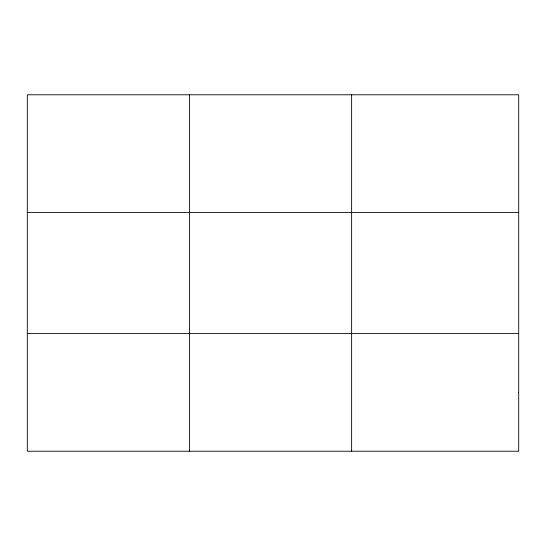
<?xml version="1.0" encoding="UTF-8"?>
<svg xmlns="http://www.w3.org/2000/svg" width="546" height="546" viewBox="0 0 546 546"><rect width="100%" height="100%" fill="white"/><g stroke="black" fill="none" stroke-linecap="round" stroke-linejoin="round"><path stroke-width="0.82" d="M189.462 94.786L189.462 451.214M351.624 94.786L351.624 451.214M27.3 212.408L518.7 212.408M27.3 333.592L518.7 333.592M518.7 392.403L518.7 451.214L27.3 451.214L27.3 94.786L518.7 94.786L518.7 392.403"/></g></svg>
